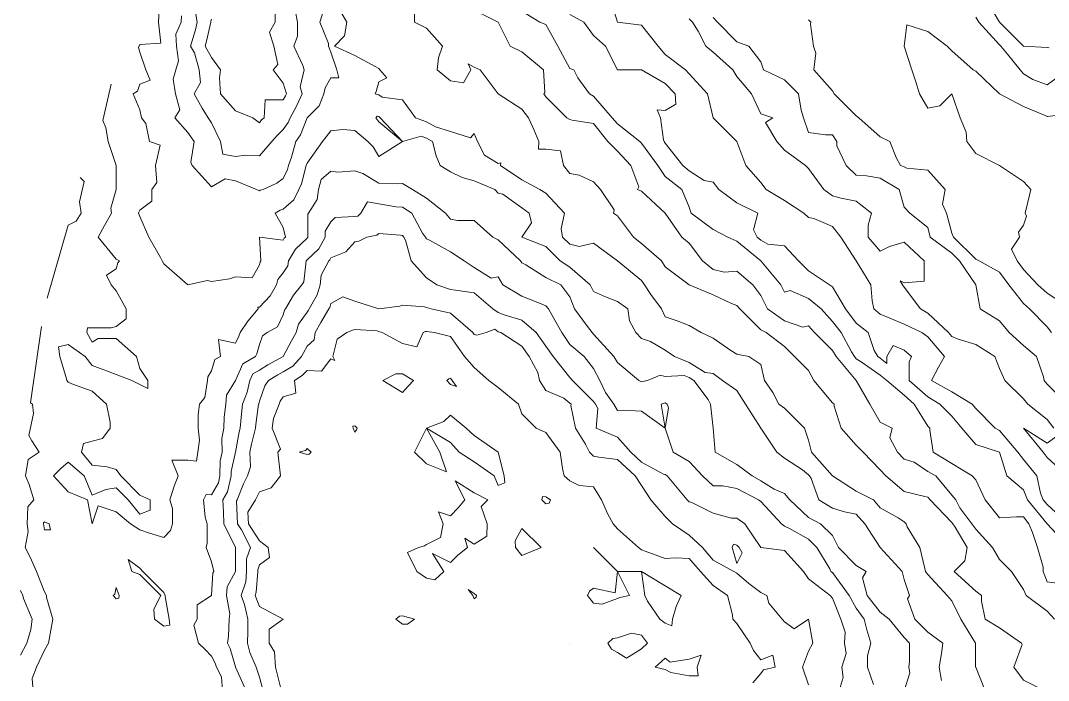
# Model space of a CAD drawing. Extents: x 532589 to 538856, y 6045658 to 6049082.
# Drawn here: x 535175 to 536032, y 6047359 to 6047909 of the extents above; entities that cross this region are included whole.
import ezdxf

# ---------------------------------------------------------------- set-up
doc = ezdxf.new("R2010")
doc.units = 0
doc.header["$LTSCALE"] = 5
doc.layers.add('C-TOPO-MAJR', color=7, linetype='Continuous', lineweight=15, true_color=0xd3aa5f)
doc.layers.add('C-TOPO-MINR', color=7, linetype='Continuous', lineweight=13, true_color=0xe9d5af)

msp = doc.modelspace()

# ---------------------------------------------------------------- linework, layer by layer
at = {"layer": 'C-TOPO-MAJR', "color": 9, "true_color": 0xbfbfbf, "flags": 128}
for points, elevation in [([(535291.148, 6047923.655), (535290.242, 6047907.262), (535292.173, 6047889.845), (535274.755, 6047888.682), (535273.648, 6047886.247), (535274.755, 6047882.377), (535279.735, 6047867.446), (535283.295, 6047858.906), (535274.755, 6047855.501), (535272.658, 6047849.635), (535269.062, 6047847.537), (535274.755, 6047834.265), (535276.179, 6047827.629), (535279.732, 6047822.652), (535282.719, 6047807.721), (535291.675, 6047804.732), (535287.77, 6047787.812), (535288.856, 6047773.712), (535284.709, 6047767.904), (535284.709, 6047757.95), (535274.755, 6047750.486), (535273.806, 6047748.945), (535273.648, 6047747.996), (535274.755, 6047745.149), (535282.222, 6047728.087), (535291.817, 6047711.026), (535293.335, 6047708.179), (535294.664, 6047705.689), (535314.572, 6047688.271), (535330.964, 6047691.787), (535334.48, 6047691.117), (535349.411, 6047693.248), (535354.389, 6047694.907), (535368.442, 6047694.125), (535374.297, 6047704.858), (535375.035, 6047707.441), (535375.625, 6047708.179), (535374.297, 6047728.087), (535394.205, 6047725.597), (535395.132, 6047727.161), (535396.103, 6047728.087), (535394.205, 6047736.051), (535387.565, 6047747.996), (535391.715, 6047750.486), (535394.205, 6047751.316), (535402.989, 6047759.12), (535407.189, 6047767.904), (535409.429, 6047772.589), (535413.376, 6047787.812), (535414.114, 6047789.804), (535426.914, 6047807.721), (535430.041, 6047811.701), (535434.022, 6047816.769), (535443.976, 6047817.675), (535453.93, 6047816.909), (535464.79, 6047807.721), (535469.314, 6047803.197), (535473.838, 6047795.284), (535493.747, 6047807.721), (535473.838, 6047824.308), (535471.348, 6047827.629), (535472.51, 6047828.957), (535473.838, 6047828.535), (535475.167, 6047827.629), (535493.747, 6047807.721), (535509.233, 6047812.143), (535513.655, 6047810.465), (535518.63, 6047807.721), (535521.62, 6047795.777), (535525.033, 6047787.812), (535533.563, 6047782.382), (535543.518, 6047777.858), (535553.472, 6047774.931), (535570.534, 6047767.904), (535573.38, 6047764.583), (535577.367, 6047763.918), (535593.288, 6047752.418), (535599.41, 6047747.996), (535601.249, 6047740.035), (535593.288, 6047728.087), (535613.197, 6047720.126), (535625.143, 6047708.179), (535633.105, 6047702.985), (535650.024, 6047688.271), (535653.013, 6047682.838), (535662.968, 6047678.317), (535672.922, 6047674.339), (535681.461, 6047668.363), (535682.876, 6047658.408), (535688.232, 6047648.454), (535692.83, 6047643.475), (535700.301, 6047640.983), (535712.738, 6047633.784), (535720.393, 6047628.546), (535732.647, 6047623.568), (535745.922, 6047615.27), (535752.555, 6047614.324), (535760.516, 6047608.638), (535772.463, 6047600.107), (535779.703, 6047588.729), (535792.372, 6047568.821), (535805.639, 6047548.913), (535812.28, 6047543.933), (535827.211, 6047533.981), (535832.188, 6047530.053), (535833.137, 6047529.004), (535834.402, 6047526.791), (535840.719, 6047509.096), (535852.097, 6047502.171), (535862.051, 6047499.142), (535872.005, 6047497.152), (535879.245, 6047489.188), (535891.913, 6047469.279), (535910.398, 6047449.371), (535911.822, 6047442.735), (535916.249, 6047429.463), (535914.668, 6047426.616), (535920.87, 6047409.554), (535931.73, 6047398.694), (535944.172, 6047389.646), (535943.107, 6047381.115), (535941.098, 6047369.738), (535943.107, 6047358.36)], 4270), ([(535633.105, 6047913.597), (535644.72, 6047907.262), (535653.013, 6047896.201), (535662.968, 6047887.354), (535672.922, 6047867.446), (535692.83, 6047867.446), (535712.738, 6047856.246), (535720.938, 6047847.537), (535721.447, 6047838.828), (535712.738, 6047833.605), (535706.098, 6047834.27), (535708.753, 6047827.629), (535711.206, 6047809.254), (535711.742, 6047807.721), (535712.738, 6047806.392), (535727.409, 6047787.812), (535732.647, 6047783.288), (535745.084, 6047775.375), (535752.555, 6047773.88), (535757.535, 6047767.904), (535772.463, 6047756.705), (535789.881, 6047747.996), (535786.396, 6047734.064), (535789.383, 6047728.087), (535792.372, 6047725.489), (535798.348, 6047722.111), (535812.28, 6047720.851), (535823.895, 6047708.179), (535832.188, 6047699.886), (535849.606, 6047688.271), (535852.097, 6047686.61), (535863.044, 6047668.363), (535872.005, 6047656.416), (535881.959, 6047648.454), (535886.932, 6047633.527), (535889.921, 6047628.546), (535891.913, 6047627.123), (535897.606, 6047622.853), (535897.606, 6047628.546), (535902.773, 6047637.594), (535911.822, 6047633.784), (535918.042, 6047628.546), (535916.149, 6047624.219), (535916.149, 6047608.638), (535931.73, 6047594.856), (535941.684, 6047588.729), (535951.638, 6047578.775), (535960.022, 6047568.821), (535971.547, 6047555.133), (535991.455, 6047548.913), (535997.431, 6047529.004), (536011.363, 6047517.389), (536014.681, 6047509.096), (536031.272, 6047489.188), (536049.368, 6047469.279)], 4275), ([(536048.191, 6047830.618), (536031.272, 6047828.736), (536029.46, 6047829.441), (536011.363, 6047837.062), (535991.455, 6047847.537), (535971.547, 6047866.339), (535969.333, 6047867.446), (535951.638, 6047883.37), (535947.654, 6047887.354), (535931.73, 6047899.607), (535914.035, 6047905.049), (535911.822, 6047887.354), (535918.458, 6047867.446), (535921.776, 6047857.492), (535924.703, 6047847.537), (535931.73, 6047835.59), (535941.684, 6047837.583), (535951.638, 6047847.537), (535958.665, 6047827.629), (535963.586, 6047815.682), (535964.31, 6047807.721), (535971.547, 6047797.767), (535991.455, 6047787.812), (536011.363, 6047774.537), (536017.485, 6047767.904), (536016.338, 6047762.929), (536012.896, 6047747.996), (536013.854, 6047745.505), (536011.363, 6047738.042), (536007.377, 6047732.074), (536008.042, 6047728.087), (536001.409, 6047718.133), (536006.126, 6047708.179), (536011.363, 6047701.072), (536023.31, 6047688.271), (536031.272, 6047681.244), (536051.18, 6047668.363)], 4280), ([(535785.734, 6047356.467), (535792.372, 6047364.305), (535794.671, 6047367.438), (535804.317, 6047369.738), (535802.326, 6047379.692), (535792.372, 6047375.714), (535786.311, 6047383.586), (535783.663, 6047389.646), (535772.463, 6047405.933), (535769.142, 6047409.554), (535768.842, 6047413.176), (535764.502, 6047429.463), (535752.555, 6047437.608), (535742.202, 6047449.371), (535732.647, 6047460.231), (535721.272, 6047460.745), (535712.738, 6047460.318), (535695.896, 6047466.214), (535692.83, 6047467.468), (535690.486, 6047469.279), (535672.922, 6047484.999), (535669.304, 6047489.188), (535664.961, 6047497.149), (535659.65, 6047509.096), (535653.013, 6047519.956), (535641.066, 6047521.043), (535633.105, 6047525.024), (535628.423, 6047529.004), (535626.983, 6047535.126), (535625.143, 6047548.913), (535613.197, 6047565.199), (535605.233, 6047568.821), (535593.288, 6047580.766), (535590.442, 6047588.729), (535573.38, 6047602.783), (535565.725, 6047608.638), (535553.472, 6047619.256), (535545.273, 6047628.546), (535533.563, 6047645.133), (535520.291, 6047648.454), (535513.655, 6047649.451), (535512.606, 6047649.503), (535510.809, 6047648.454), (535505.694, 6047636.507), (535493.747, 6047639.266), (535476.685, 6047648.454), (535473.838, 6047649.403), (535472.415, 6047649.877), (535453.93, 6047651.111), (535451.938, 6047650.447), (535447.287, 6047648.454), (535439.329, 6047643.147), (535435.683, 6047628.546), (535437.343, 6047625.224), (535434.022, 6047626.554), (535426.231, 6047616.429), (535414.114, 6047616.931), (535410.133, 6047612.618), (535403.638, 6047608.638), (535404.745, 6047598.097), (535394.205, 6047594.851), (535391.638, 6047591.297), (535390.744, 6047588.729), (535386.117, 6047576.909), (535384.963, 6047568.821), (535391.861, 6047551.256), (535389.778, 6047548.913), (535391.715, 6047531.495), (535391.992, 6047529.004), (535384.251, 6047519.05), (535374.297, 6047515.729), (535372.086, 6047511.307), (535371.235, 6047509.096), (535364.816, 6047498.669), (535365.247, 6047489.188), (535374.297, 6047474.968), (535381.537, 6047469.279), (535382.681, 6047460.895), (535374.297, 6047454.804), (535372.907, 6047450.761), (535372.907, 6047449.371), (535371.7, 6047432.059), (535370.784, 6047429.463), (535374.297, 6047420.275), (535394.205, 6047409.554), (535382.496, 6047401.355), (535382.496, 6047389.646), (535386.832, 6047382.273), (535387.833, 6047369.738), (535392.108, 6047351.927)], 4265), ([(535415.774, 6047547.252), (535417.435, 6047548.913), (535414.114, 6047551.759), (535412.69, 6047550.336), (535407.477, 6047548.913), (535414.114, 6047546.921), (535415.774, 6047547.252)], 4265), ([(535497.731, 6047405.57), (535503.701, 6047409.554), (535493.747, 6047412.401), (535491.256, 6047412.045), (535488.054, 6047409.554), (535493.747, 6047405.57), (535497.731, 6047405.57)], 4265), ([(535739.283, 6047369.738), (535742.601, 6047379.692), (535732.647, 6047376.374), (535716.723, 6047373.723), (535712.738, 6047377.209), (535704.199, 6047369.738), (535712.738, 6047367.603), (535717.337, 6047365.139), (535732.647, 6047362.271), (535740.113, 6047362.271), (535739.283, 6047369.738)], 4265)]:
    msp.add_lwpolyline(points, dxfattribs=dict(at, elevation=elevation))
at = {"layer": 'C-TOPO-MINR', "color": 254, "true_color": 0xd9d9d9, "flags": 128}
for points, elevation in [([(535666.699, 6047927.171), (535672.92, 6047907.265), (535672.92, 6047907.262), (535672.922, 6047907.261), (535672.923, 6047907.261), (535692.83, 6047904.777), (535706.765, 6047887.354), (535712.738, 6047880.326), (535729.587, 6047867.446), (535732.647, 6047864.132), (535747.964, 6047847.537), (535752.553, 6047827.632), (535752.553, 6047827.629), (535752.555, 6047827.627), (535772.461, 6047807.721), (535772.463, 6047807.713), (535779.932, 6047787.812), (535792.372, 6047773.594), (535796.796, 6047767.904), (535812.28, 6047758.612), (535828.211, 6047747.996), (535832.188, 6047744.381), (535836.608, 6047743.577), (535852.097, 6047736.798), (535859.064, 6047728.087), (535872.001, 6047708.183), (535871.999, 6047708.179), (535872.005, 6047708.176), (535884.257, 6047688.271), (535885.279, 6047674.997), (535886.604, 6047668.363), (535891.913, 6047663.939), (535899.877, 6047660.399), (535911.822, 6047655.48), (535926.757, 6047648.454), (535931.73, 6047644.839), (535945.514, 6047628.546), (535940.69, 6047619.586), (535934.794, 6047608.638), (535951.638, 6047599.116), (535968.706, 6047588.729), (535971.547, 6047585.114), (535987.84, 6047568.821), (535991.455, 6047567.013), (536006.768, 6047548.913), (536011.363, 6047542.625), (536022.616, 6047529.004), (536025.741, 6047514.626), (536027.953, 6047509.096), (536031.272, 6047505.114), (536048.585, 6047489.188)], 4276), ([(536032.799, 6047885.826), (536031.272, 6047886.113), (536011.366, 6047887.351), (536011.363, 6047887.351), (536011.361, 6047887.354), (535991.455, 6047907.26), (535991.453, 6047907.262), (535991.449, 6047907.268), (535979.69, 6047927.171)], 4278), ([(535320.064, 6047921.679), (535322.535, 6047907.262), (535321.053, 6047900.781), (535316.986, 6047887.354), (535320.261, 6047881.664), (535324.002, 6047867.446), (535325.113, 6047856.905), (535320.003, 6047847.537), (535326.522, 6047835.588), (535331.638, 6047827.629), (535334.48, 6047823.207), (535341.813, 6047807.721), (535344.002, 6047797.334), (535354.389, 6047795.145), (535363.098, 6047796.522), (535374.297, 6047795.774), (535384.836, 6047807.721), (535389.068, 6047812.858), (535394.205, 6047817.676), (535398.288, 6047823.546), (535399.893, 6047827.629), (535405.065, 6047836.678), (535410.133, 6047847.537), (535408.427, 6047853.224), (535411.772, 6047867.446), (535410.494, 6047871.065), (535403.162, 6047887.354), (535406.002, 6047895.466), (535406.002, 6047907.262), (535404.159, 6047917.217)], 4272), ([(535438.004, 6047923.189), (535447.295, 6047907.262), (535445.398, 6047895.887), (535436.865, 6047887.354), (535453.93, 6047879.391), (535470.995, 6047870.289), (535473.838, 6047868.617), (535474.834, 6047867.446), (535480.48, 6047860.804), (535473.838, 6047857.504), (535471.844, 6047849.532), (535470.988, 6047847.537), (535473.838, 6047846.631), (535476.688, 6047844.687), (535493.747, 6047842.565), (535504.605, 6047827.629), (535513.655, 6047824.196), (535521.312, 6047819.972), (535533.563, 6047816.104), (535550.408, 6047810.785), (535553.472, 6047814.36), (535556.317, 6047807.721), (535562.004, 6047796.345), (535573.38, 6047789.343), (535575.591, 6047790.023), (535575.371, 6047787.812), (535593.288, 6047775.867), (535608.224, 6047767.904), (535613.197, 6047764.844), (535628.84, 6047747.996), (535626.077, 6047735.116), (535627.132, 6047728.087), (535633.105, 6047722.114), (535641.068, 6047720.124), (535653.013, 6047723.113), (535672.919, 6047708.179), (535672.922, 6047708.177), (535672.934, 6047708.167), (535692.83, 6047691.892), (535695.319, 6047688.271), (535700.798, 6047680.303), (535709.597, 6047668.363), (535712.738, 6047661.728), (535722.686, 6047658.414), (535732.647, 6047654.428), (535742.607, 6047648.454), (535752.555, 6047643.863), (535767.485, 6047633.524), (535772.463, 6047630.537), (535782.405, 6047628.546), (535792.372, 6047621.902), (535795.435, 6047608.638), (535802.335, 6047598.674), (535807.307, 6047588.729), (535812.28, 6047585.416), (535828.875, 6047568.821), (535832.188, 6047558.876), (535834.677, 6047548.913), (535852.084, 6047529.016), (535852.095, 6047529.004), (535852.097, 6047529.002), (535852.1, 6047529.001), (535872.005, 6047516.335), (535886.487, 6047509.096), (535891.913, 6047502.462), (535906.843, 6047494.166), (535911.822, 6047490.609), (535913.631, 6047489.188), (535914.309, 6047486.7), (535925.093, 6047469.279), (535929.245, 6047451.856), (535929.836, 6047449.371), (535931.73, 6047446.72), (535947.907, 6047429.463), (535951.638, 6047424.872), (535959.297, 6047409.554), (535971.544, 6047389.648), (535971.545, 6047389.646), (535971.544, 6047389.644), (535971.544, 6047369.738), (535971.547, 6047369.726), (535979.515, 6047349.829)], 4271), ([(535503.704, 6047917.214), (535503.704, 6047907.262), (535513.655, 6047902.287), (535526.926, 6047887.354), (535523.605, 6047877.404), (535522.705, 6047867.446), (535533.563, 6047858.254), (535544.422, 6047856.587), (535550.632, 6047867.446), (535548.499, 6047872.418), (535553.472, 6047869.655), (535558.444, 6047867.446), (535573.332, 6047847.586), (535573.37, 6047847.537), (535573.38, 6047847.533), (535573.39, 6047847.528), (535593.288, 6047834.742), (535598.82, 6047827.629), (535603.244, 6047817.674), (535607.339, 6047807.721), (535606.975, 6047801.499), (535613.197, 6047801.499), (535625.366, 6047799.982), (535627.797, 6047787.812), (535633.105, 6047781.176), (535641.071, 6047779.847), (535653.013, 6047774.188), (535658.7, 6047767.904), (535670.083, 6047750.834), (535669.612, 6047747.996), (535672.922, 6047745.789), (535686.193, 6047728.087), (535692.83, 6047722.779), (535709.678, 6047708.179), (535712.738, 6047703.204), (535732.639, 6047688.271), (535732.647, 6047688.267), (535732.652, 6047688.266), (535752.555, 6047680.076), (535768.039, 6047672.787), (535772.463, 6047671.206), (535774.805, 6047668.363), (535792.372, 6047650.796), (535796.796, 6047648.454), (535812.28, 6047636.845), (535820.58, 6047628.546), (535832.188, 6047616.937), (535836.714, 6047608.638), (535852.097, 6047589.834), (535853.626, 6047588.729), (535853.626, 6047587.2), (535859.429, 6047568.821), (535872.005, 6047554.769), (535877.862, 6047548.913), (535891.913, 6047533.982), (535896.598, 6047529.004), (535911.822, 6047516.062), (535929.077, 6047511.749), (535931.73, 6047511.308), (535933.72, 6047509.096), (535951.638, 6047490.234), (535952.433, 6047489.188), (535954.478, 6047486.348), (535964.519, 6047469.279), (535962.589, 6047458.328), (535953.627, 6047449.371), (535971.547, 6047433.082), (535976.521, 6047429.463), (535976.521, 6047424.488), (535979.51, 6047409.554), (535991.455, 6047402.527), (536009.709, 6047389.646), (536010.195, 6047388.478), (536003.252, 6047369.738), (536011.363, 6047358.788), (536029.286, 6047349.829)], 4272), ([(535553.472, 6047917.214), (535573.356, 6047907.287), (535573.38, 6047907.264), (535573.384, 6047907.262), (535573.388, 6047907.254), (535583.338, 6047887.354), (535593.288, 6047882.578), (535611.301, 6047867.446), (535612.203, 6047848.531), (535611.54, 6047847.537), (535613.197, 6047845.051), (535630.619, 6047827.629), (535633.105, 6047826.209), (535635.093, 6047825.641), (535653.013, 6047822.651), (535664.96, 6047807.721), (535672.922, 6047799.759), (535684.121, 6047787.812), (535690.842, 6047769.893), (535689.517, 6047767.904), (535692.83, 6047766.484), (535712.69, 6047748.044), (535712.738, 6047748), (535712.741, 6047747.996), (535712.755, 6047747.98), (535726.672, 6047728.087), (535732.647, 6047723.109), (535743.846, 6047708.179), (535752.555, 6047701.213), (535761.846, 6047698.889), (535772.463, 6047699.648), (535785.733, 6047688.271), (535792.372, 6047679.422), (535797.903, 6047668.363), (535812.28, 6047658.41), (535827.503, 6047653.139), (535832.188, 6047654.142), (535837.167, 6047648.454), (535852.097, 6047633.524), (535855.16, 6047628.546), (535872.005, 6047608.64), (535872.008, 6047608.638), (535872.013, 6047608.629), (535883.382, 6047588.729), (535891.913, 6047573.796), (535901.864, 6047568.821), (535899.872, 6047560.862), (535906.39, 6047548.913), (535911.822, 6047542.938), (535920.354, 6047540.38), (535931.73, 6047532.796), (535938.367, 6047529.004), (535951.638, 6047513.075), (535954.954, 6047509.096), (535958.269, 6047502.465), (535968.36, 6047489.188), (535971.547, 6047484.762), (535985.484, 6047469.279), (535991.455, 6047459.329), (536001.413, 6047449.371), (536011.363, 6047434.438), (536013.573, 6047429.463), (536031.272, 6047416.189), (536037.395, 6047409.554)], 4273), ([(535309.377, 6047912.457), (535309.142, 6047907.262), (535304.619, 6047897.307), (535305.203, 6047887.354), (535307.02, 6047874.998), (535304.617, 6047867.446), (535302.484, 6047859.626), (535304.317, 6047847.537), (535307.935, 6047834.266), (535303.952, 6047827.629), (535314.572, 6047815.374), (535320.1, 6047807.721), (535317.227, 6047790.467), (535318.193, 6047787.812), (535334.48, 6047769.895), (535345.678, 6047776.615), (535354.389, 6047774.871), (535371.803, 6047767.904), (535374.297, 6047766.574), (535375.128, 6047767.073), (535377.622, 6047767.904), (535388.969, 6047773.141), (535394.205, 6047776.95), (535397.719, 6047784.299), (535398.63, 6047787.812), (535401.234, 6047794.841), (535404.594, 6047807.721), (535408.499, 6047813.335), (535414.114, 6047827.627), (535414.114, 6047827.628), (535414.115, 6047827.629), (535424.069, 6047837.582), (535428.051, 6047847.537), (535429.046, 6047852.513), (535434.022, 6047860.811), (535440.656, 6047860.811), (535438.996, 6047867.446), (535434.022, 6047882.375), (535432.031, 6047887.354), (535432.031, 6047889.345), (535424.652, 6047907.262), (535427.096, 6047914.188)], 4271), ([(535334.48, 6047909.749), (535333.795, 6047907.948), (535333.912, 6047907.262), (535330.313, 6047891.521), (535329.051, 6047887.354), (535334.48, 6047877.924), (535341.853, 6047867.446), (535341.117, 6047860.809), (535341.947, 6047847.537), (535354.389, 6047833.316), (535368.866, 6047827.629), (535374.297, 6047823.363), (535376.224, 6047825.702), (535378.279, 6047827.629), (535379.275, 6047842.56), (535394.205, 6047842.56), (535396.016, 6047845.727), (535396.861, 6047847.537), (535394.205, 6047856.386), (535385.908, 6047867.446), (535389.68, 6047871.971), (535386.384, 6047887.354), (535382.678, 6047898.881), (535387.568, 6047907.262), (535387.568, 6047913.899)], 4273), ([(535593.288, 6047916.452), (535608.219, 6047907.262), (535613.197, 6047905.166), (535623.152, 6047887.354), (535633.105, 6047868.554), (535636.431, 6047867.446), (535639.749, 6047860.802), (535649.694, 6047847.537), (535653.013, 6047845.441), (535668.399, 6047827.629), (535672.922, 6047822.393), (535691.503, 6047807.721), (535692.83, 6047806.299), (535706.453, 6047787.812), (535712.738, 6047778.627), (535726.673, 6047767.904), (535732.647, 6047752.979), (535734.309, 6047747.996), (535752.555, 6047734.31), (535764.995, 6047728.087), (535772.463, 6047724.573), (535792.364, 6047708.187), (535792.372, 6047708.18), (535792.374, 6047708.179), (535792.38, 6047708.171), (535809.135, 6047688.271), (535812.28, 6047682.297), (535816.877, 6047683.674), (535832.188, 6047677.018), (535842.665, 6047668.363), (535852.097, 6047657.824), (535859.338, 6047648.454), (535868.023, 6047632.528), (535870.473, 6047628.546), (535872.005, 6047626.736), (535876.983, 6047623.568), (535891.913, 6047612.904), (535897.602, 6047608.638), (535911.822, 6047596.193), (535920.353, 6047588.729), (535931.73, 6047570.356), (535933.265, 6047568.821), (535933.393, 6047567.158), (535935.995, 6047548.913), (535951.638, 6047539.393), (535968.702, 6047529.004), (535971.547, 6047525.685), (535979.509, 6047509.096), (535991.455, 6047494.164), (536005.675, 6047494.876), (536011.363, 6047494.876), (536015.958, 6047489.188), (536018.828, 6047481.722), (536022.976, 6047469.279), (536027.757, 6047452.885), (536027.757, 6047449.371), (536031.272, 6047440.835), (536041.232, 6047439.411)], 4274), ([(535732.647, 6047910.107), (535735.491, 6047907.262), (535740.112, 6047899.797), (535746.698, 6047887.354), (535752.555, 6047882.376), (535769.146, 6047867.446), (535772.463, 6047862.017), (535784.713, 6047847.537), (535792.372, 6047830.942), (535802.332, 6047827.629), (535796.348, 6047823.652), (535805.643, 6047807.721), (535812.28, 6047800.48), (535829.705, 6047787.812), (535832.188, 6047785.329), (535844.856, 6047767.904), (535852.097, 6047762.596), (535859.337, 6047760.663), (535872.005, 6047757.951), (535884.672, 6047747.996), (535881.96, 6047738.041), (535881.96, 6047728.087), (535891.913, 6047716.479), (535899.652, 6047720.348), (535911.822, 6047723.823), (535928.67, 6047708.179), (535928.67, 6047691.331), (535911.822, 6047689.925), (535908.512, 6047691.58), (535910.58, 6047688.271), (535911.822, 6047686.285), (535925.604, 6047668.363), (535931.73, 6047664.743), (535948.795, 6047648.454), (535951.638, 6047645.312), (535957.067, 6047643.025), (535971.547, 6047638.501), (535987.476, 6047628.546), (535991.455, 6047618.595), (535995.88, 6047608.638), (536011.363, 6047593.154), (536014.982, 6047588.729), (536031.272, 6047575.934), (536036.803, 6047568.821)], 4277), ([(535752.555, 6047911.242), (535756.172, 6047907.262), (535772.463, 6047890.971), (535782.414, 6047887.354), (535792.372, 6047874.071), (535794.579, 6047867.446), (535812.28, 6047859.064), (535823.807, 6047847.537), (535825.965, 6047833.852), (535828.04, 6047827.629), (535832.188, 6047815.183), (535846.414, 6047813.403), (535852.097, 6047813.403), (535855.714, 6047807.721), (535855.714, 6047804.104), (535863.473, 6047787.812), (535872.005, 6047779.669), (535880.536, 6047779.281), (535891.913, 6047777.094), (535907.84, 6047767.904), (535911.822, 6047752.962), (535916.788, 6047747.996), (535931.73, 6047736.046), (535933.625, 6047728.087), (535951.638, 6047714.578), (535958.037, 6047708.179), (535971.547, 6047688.273), (535971.55, 6047688.271), (535971.552, 6047688.265), (535975.164, 6047668.363), (535991.455, 6047658.408), (535999.599, 6047648.454), (536011.363, 6047637.672), (536022.313, 6047628.546), (536028.21, 6047611.7), (536028.618, 6047608.638), (536031.272, 6047605.576), (536048.118, 6047588.729)], 4278), ([(535832.188, 6047909.075), (535834.001, 6047907.262), (535833.851, 6047905.6), (535836.453, 6047887.354), (535838.158, 6047881.384), (535836.608, 6047867.446), (535852.097, 6047850.031), (535853.631, 6047847.537), (535872.005, 6047829.164), (535874.221, 6047827.629), (535891.913, 6047811.698), (535899.867, 6047807.721), (535905.18, 6047794.454), (535908.979, 6047787.812), (535911.822, 6047786.707), (535914.032, 6047785.602), (535931.73, 6047783.831), (535946.208, 6047767.904), (535943.985, 6047755.649), (535947.115, 6047747.996), (535951.638, 6047731.413), (535953.063, 6047728.087), (535971.547, 6047709.604), (535974.397, 6047708.179), (535991.455, 6047698.993), (535999.199, 6047688.271), (536011.363, 6047672.627), (536016.337, 6047668.363), (536031.272, 6047653.428), (536034.783, 6047648.454)], 4279), ([(536038.381, 6047860.336), (536031.272, 6047855.006), (536019.317, 6047859.492), (536011.363, 6047864.132), (536008.712, 6047867.446), (535998.096, 6047880.713), (535992.403, 6047887.354), (535991.455, 6047888.302), (535974.144, 6047907.262), (535971.547, 6047911.53)], 4279), ([(535250.864, 6047855.496), (535243.787, 6047825.417), (535246.314, 6047819.096), (535248.212, 6047807.721), (535254.847, 6047787.816), (535254.848, 6047787.814), (535254.855, 6047787.812), (535254.849, 6047787.811), (535254.849, 6047767.904), (535254.848, 6047767.903), (535254.847, 6047767.896), (535250.579, 6047752.264), (535251.113, 6047747.996), (535245.292, 6047737.642), (535239.915, 6047728.087), (535254.847, 6047709.714), (535257.697, 6047708.179), (535256.272, 6047706.754), (535254.847, 6047701.535), (535246.879, 6047696.239), (535250.865, 6047688.271), (535254.847, 6047683.293), (535263.38, 6047668.363), (535263.38, 6047659.83), (535254.847, 6047653.432), (535250.865, 6047652.436), (535234.939, 6047652.436), (535230.957, 6047652.436), (535230.514, 6047648.454), (535234.939, 6047640.486), (535239.916, 6047643.476), (535254.847, 6047643.476), (535271.912, 6047628.546), (535274.755, 6047618.604), (535281.399, 6047608.638), (535281.399, 6047601.993), (535274.755, 6047605.312), (535268.111, 6047608.638), (535254.847, 6047613.615), (535246.879, 6047616.606), (535234.939, 6047621.081), (535228.969, 6047628.546), (535215.03, 6047638.498), (535206.833, 6047636.744), (535208.063, 6047628.546), (535213.609, 6047610.059), (535213.704, 6047608.638), (535215.03, 6047607.216), (535217.873, 6047605.794), (535234.939, 6047599.592), (535246.881, 6047588.729), (535249.869, 6047573.799), (535249.869, 6047568.821), (535243.471, 6047560.288), (535234.939, 6047557.959), (535227.83, 6047556.022), (535225.893, 6047548.913), (535234.939, 6047537.854), (535247.382, 6047536.469), (535254.847, 6047534.431), (535258.827, 6047529.004), (535274.755, 6047513.076), (535283.281, 6047509.096), (535283.281, 6047500.57), (535274.755, 6047497.156), (535264.807, 6047509.096), (535254.847, 6047519.056), (535246.311, 6047517.632), (535234.939, 6047513.078), (535228.304, 6047529.004), (535215.03, 6047540.38), (535208.905, 6047535.13), (535202.779, 6047529.004), (535215.03, 6047515.731), (535230.957, 6047509.096), (535234.939, 6047489.212), (535239.917, 6047504.117), (535254.847, 6047499.136), (535266.787, 6047489.188), (535274.755, 6047484.21), (535282.723, 6047481.219), (535294.664, 6047477.805), (535300.355, 6047483.496), (535301.905, 6047489.188), (535301.905, 6047501.855), (535299.643, 6047509.096), (535303.196, 6047520.472), (535306.609, 6047529.004), (535301.301, 6047542.275), (535314.572, 6047542.275), (535322.04, 6047541.444), (535323.108, 6047548.913), (535324.531, 6047558.862), (535323.423, 6047568.821), (535323.423, 6047579.878), (535324.531, 6047588.729), (535328.794, 6047594.415), (535331.167, 6047608.638), (535331.421, 6047611.697), (535334.48, 6047616.591), (535337.078, 6047625.948), (535341.949, 6047628.546), (535340.17, 6047642.765), (535354.389, 6047639.603), (535357.34, 6047645.503), (535358.183, 6047648.454), (535364.627, 6047658.124), (535373.247, 6047668.363), (535372.967, 6047669.692), (535374.297, 6047669.609), (535383.346, 6047679.221), (535388.517, 6047688.271), (535389.781, 6047692.695), (535394.205, 6047698.227), (535398.186, 6047704.198), (535398.629, 6047708.179), (535404.392, 6047717.901), (535414.114, 6047727.183), (535414.576, 6047727.625), (535414.824, 6047728.087), (535414.824, 6047747.285), (535415.284, 6047747.996), (535422.645, 6047759.372), (535423.668, 6047767.904), (535425.933, 6047775.993), (535434.022, 6047783.126), (535439.713, 6047782.121), (535453.93, 6047783.216), (535460.568, 6047781.175), (535473.838, 6047773.099), (535489.222, 6047772.429), (535493.747, 6047772.644), (535502.042, 6047767.904), (535513.655, 6047760.57), (535529.58, 6047747.996), (535533.563, 6047743.016), (535539.537, 6047742.022), (535553.472, 6047742.022), (535568.956, 6047728.087), (535573.38, 6047725.875), (535592.118, 6047708.179), (535593.288, 6047706.648), (535596.606, 6047704.862), (535613.197, 6047694.493), (535625.637, 6047688.271), (535633.105, 6047678.311), (535637.085, 6047668.363), (535648.035, 6047653.433), (535651.687, 6047648.454), (535653.013, 6047647.283), (535669.777, 6047628.546), (535672.922, 6047623.566), (535690.839, 6047608.638), (535692.83, 6047607.393), (535693.735, 6047607.733), (535697.809, 6047608.638), (535708.474, 6047612.902), (535712.738, 6047611.954), (535728.457, 6047612.828), (535732.647, 6047611.125), (535736.627, 6047608.638), (535748.573, 6047592.711), (535750.564, 6047588.729), (535752.555, 6047568.845), (535752.557, 6047568.821), (535752.557, 6047568.818), (535754.368, 6047548.913), (535772.463, 6047538.432), (535785.263, 6047529.004), (535792.372, 6047524.859), (535803.431, 6047517.945), (535812.28, 6047514.405), (535816.703, 6047509.096), (535832.188, 6047494.427), (535842.145, 6047489.188), (535852.097, 6047479.236), (535857.073, 6047469.279), (535872.005, 6047454.348), (535880.3, 6047449.371), (535877.244, 6047444.132), (535881.194, 6047429.463), (535891.913, 6047415.527), (535899.379, 6047409.554), (535911.822, 6047394.237), (535916.413, 6047389.646), (535916.413, 6047374.329), (535915.802, 6047369.738), (535916.796, 6047364.764), (535911.824, 6047349.829)], 4269), ([(535197.332, 6047677.201), (535215.03, 6047738.042), (535221.665, 6047741.361), (535225.648, 6047747.996), (535224.398, 6047757.363), (535228.3, 6047774.535), (535224.984, 6047777.856)], 4268), ([(535343.669, 6047349.829), (535342.78, 6047361.438), (535338.464, 6047369.738), (535337.592, 6047372.85), (535334.48, 6047378.788), (535329.049, 6047384.215), (535323.622, 6047389.646), (535319.547, 6047404.58), (535322.535, 6047409.554), (535322.535, 6047421.499), (535334.456, 6047429.463), (535334.476, 6047429.467), (535334.48, 6047429.487), (535335.651, 6047448.2), (535336.29, 6047449.371), (535334.48, 6047457.334), (535329.887, 6047469.279), (535330.748, 6047473.012), (535330.748, 6047489.188), (535329.051, 6047494.617), (535327.843, 6047509.096), (535330.056, 6047513.52), (535334.48, 6047513.287), (535340.114, 6047523.37), (535341.425, 6047529.004), (535341.72, 6047541.673), (535343.329, 6047548.913), (535343.013, 6047560.288), (535344.778, 6047568.821), (535345.099, 6047578.11), (535346.278, 6047588.729), (535346.837, 6047596.28), (535354.386, 6047608.638), (535354.386, 6047608.64), (535354.389, 6047608.641), (535360.61, 6047622.324), (535370.98, 6047628.546), (535372.086, 6047630.757), (535374.297, 6047638.498), (535376.894, 6047645.857), (535380.932, 6047648.454), (535389.425, 6047653.234), (535394.205, 6047663.388), (535395.376, 6047667.192), (535396.195, 6047668.363), (535402.914, 6047679.562), (535409.689, 6047688.271), (535411.459, 6047690.926), (535413.378, 6047708.179), (535413.652, 6047708.641), (535414.114, 6047709.082), (535423.836, 6047718.365), (535429.046, 6047728.087), (535429.046, 6047733.063), (535434.022, 6047740.753), (535437.642, 6047744.375), (535453.93, 6047745.152), (535456.32, 6047745.606), (535458.908, 6047747.996), (535464.409, 6047757.425), (535473.838, 6047755.786), (535488.507, 6047753.236), (535493.747, 6047752.974), (535501.405, 6047747.996), (535510.342, 6047731.401), (535512.751, 6047728.087), (535513.655, 6047726.668), (535516.141, 6047725.601), (535533.563, 6047715.918), (535545.172, 6047708.179), (535553.472, 6047702.648), (535567.697, 6047693.953), (535573.38, 6047694.902), (535577.359, 6047688.271), (535593.288, 6047678.902), (535609.218, 6047672.342), (535613.197, 6047670.703), (535615.291, 6047668.363), (535618.172, 6047663.387), (535626.472, 6047648.454), (535633.105, 6047638.504), (535645.05, 6047628.546), (535653.013, 6047618.59), (535658.322, 6047608.638), (535662.966, 6047598.685), (535669.858, 6047588.729), (535672.922, 6047583.419), (535677.9, 6047583.751), (535692.83, 6047582.872), (535712.729, 6047568.831), (535709.429, 6047588.729), (535711.836, 6047589.632), (535712.738, 6047589.832), (535714.393, 6047588.729), (535715.577, 6047585.891), (535712.746, 6047568.821), (535712.746, 6047568.813), (535719.375, 6047548.913), (535732.647, 6047540.951), (535743.846, 6047529.004), (535752.555, 6047520.808), (535760.751, 6047520.808), (535772.463, 6047518.575), (535790.564, 6047509.096), (535792.372, 6047507.77), (535809.792, 6047489.188), (535812.28, 6047487.197), (535816.262, 6047485.206), (535832.188, 6047476.203), (535839.112, 6047469.279), (535849.887, 6047451.581), (535850.927, 6047449.371), (535852.097, 6047448.377), (535866.107, 6047429.463), (535872.005, 6047418.843), (535878.64, 6047409.554), (535880.713, 6047400.847), (535884.122, 6047389.646), (535881.372, 6047379.105), (535881.372, 6047369.738), (535886.482, 6047355.261)], 4268), ([(535857.786, 6047349.829), (535860.944, 6047360.89), (535860.059, 6047369.738), (535863.471, 6047381.112), (535862.047, 6047389.646), (535862.813, 6047398.837), (535859.062, 6047409.554), (535852.097, 6047426.979), (535850.111, 6047429.463), (535832.188, 6047443.245), (535827.997, 6047449.371), (535812.28, 6047466.939), (535792.375, 6047469.276), (535792.372, 6047469.276), (535792.369, 6047469.279), (535792.355, 6047469.295), (535779.099, 6047489.188), (535772.463, 6047493.782), (535767.869, 6047493.782), (535752.555, 6047498.035), (535734.854, 6047506.889), (535732.647, 6047507.441), (535730.992, 6047509.096), (535722.699, 6047519.044), (535714.395, 6047529.004), (535712.738, 6047530.109), (535711.209, 6047530.533), (535692.83, 6047540.38), (535683.981, 6047548.913), (535672.922, 6047561.356), (535655.002, 6047568.821), (535656.633, 6047585.11), (535654.544, 6047588.729), (535653.013, 6047590.941), (535635.317, 6047608.638), (535633.105, 6047611.126), (535619.168, 6047628.546), (535613.197, 6047637.077), (535605.233, 6047648.454), (535593.288, 6047658.839), (535578.358, 6047663.384), (535573.38, 6047665.177), (535568.956, 6047668.363), (535553.472, 6047681.636), (535537.988, 6047683.846), (535533.563, 6047684.289), (535522.188, 6047688.271), (535513.655, 6047694.246), (535500.99, 6047708.179), (535496.233, 6047725.601), (535494.651, 6047728.087), (535493.747, 6047729.33), (535492.09, 6047729.744), (535473.838, 6047731.149), (535472.246, 6047729.68), (535463.881, 6047728.087), (535457.246, 6047724.772), (535453.93, 6047724.108), (535446.348, 6047715.762), (535434.022, 6047710.833), (535433.096, 6047709.105), (535432.126, 6047708.179), (535425.935, 6047696.357), (535425.098, 6047688.271), (535422.496, 6047679.889), (535415.771, 6047668.363), (535415.16, 6047667.316), (535414.114, 6047665.52), (535407.088, 6047655.48), (535404.926, 6047648.454), (535401.173, 6047641.487), (535394.207, 6047628.546), (535394.206, 6047628.545), (535394.205, 6047628.544), (535381.348, 6047621.494), (535374.297, 6047617.264), (535368.906, 6047614.029), (535366.454, 6047608.638), (535364.099, 6047598.927), (535360.361, 6047588.729), (535359.658, 6047583.459), (535358.243, 6047568.821), (535357.452, 6047565.757), (535354.39, 6047548.913), (535354.39, 6047548.911), (535354.389, 6047548.907), (535350.769, 6047532.624), (535350.685, 6047529.004), (535347.627, 6047515.858), (535343.848, 6047509.096), (535344.434, 6047499.142), (535344.736, 6047489.188), (535354.389, 6047469.282), (535354.39, 6047469.279), (535354.39, 6047469.278), (535354.39, 6047449.371), (535354.39, 6047449.37), (535354.389, 6047449.367), (535347.363, 6047436.488), (535346.924, 6047429.463), (535349.795, 6047414.147), (535349.197, 6047409.554), (535348.583, 6047395.451), (535347.753, 6047389.646), (535350.035, 6047385.292), (535354.389, 6047369.745), (535354.39, 6047369.739), (535354.391, 6047369.738), (535354.392, 6047369.735), (535363.314, 6047349.829)], 4267), ([(535832.188, 6047354.807), (535827.21, 6047369.738), (535832.188, 6047383.008), (535835.703, 6047389.646), (535832.188, 6047409.546), (535820.234, 6047401.601), (535812.28, 6047407.461), (535810.187, 6047409.554), (535799.013, 6047422.821), (535797.35, 6047429.463), (535792.372, 6047431.95), (535782.43, 6047439.405), (535772.463, 6047448.041), (535769.97, 6047449.371), (535752.555, 6047458.659), (535743.706, 6047469.279), (535732.647, 6047479.76), (535718.868, 6047489.188), (535712.738, 6047495.317), (535700.793, 6047509.096), (535692.83, 6047521.041), (535687.521, 6047529.004), (535672.922, 6047542.69), (535657.278, 6047544.648), (535653.013, 6047545.597), (535649.502, 6047548.913), (535646.379, 6047555.547), (535637.882, 6047568.821), (535634.1, 6047587.734), (535634.153, 6047588.729), (535633.105, 6047589.777), (535628.126, 6047593.708), (535613.197, 6047600.112), (535607.77, 6047608.638), (535606.562, 6047615.272), (535599.259, 6047628.546), (535593.288, 6047637.075), (535575.591, 6047648.454), (535573.38, 6047649.25), (535570.537, 6047651.297), (535563.438, 6047648.454), (535555.688, 6047646.238), (535553.472, 6047647.029), (535552.422, 6047648.454), (535533.563, 6047664.743), (535517.637, 6047668.363), (535513.655, 6047669.468), (535511.996, 6047670.021), (535493.747, 6047671.426), (535491.534, 6047670.575), (535473.851, 6047668.363), (535473.84, 6047668.361), (535473.838, 6047668.361), (535473.835, 6047668.363), (535453.93, 6047674.697), (535443.978, 6047678.315), (535434.022, 6047672.787), (535432.974, 6047669.411), (535432.362, 6047668.363), (535425.638, 6047656.838), (535420.751, 6047648.454), (535420.014, 6047642.554), (535414.114, 6047637.075), (535411.128, 6047631.532), (535409.521, 6047628.546), (535402.17, 6047620.582), (535394.205, 6047615.7), (535389.644, 6047613.199), (535382.041, 6047608.638), (535378.794, 6047604.141), (535374.297, 6047591.217), (535373.811, 6047589.215), (535373.633, 6047588.729), (535371.37, 6047571.747), (535371.087, 6047568.821), (535367.661, 6047555.548), (535366.455, 6047548.913), (535366.832, 6047536.469), (535364.344, 6047529.004), (535361.025, 6047522.367), (535355.918, 6047509.096), (535355.335, 6047508.149), (535356.198, 6047489.188), (535359.365, 6047484.211), (535366.832, 6047469.279), (535363.648, 6047460.02), (535363.648, 6047449.371), (535363.045, 6047440.715), (535359.074, 6047429.463), (535361.975, 6047421.877), (535364.713, 6047409.554), (535364.713, 6047399.23), (535364.344, 6047389.646), (535366.455, 6047381.804), (535371.699, 6047369.738), (535374.297, 6047361.202), (535377.359, 6047349.829)], 4266), ([(535192.636, 6047653.445), (535183.409, 6047589.887), (535185.167, 6047588.726), (535185.934, 6047581.073), (535182.18, 6047562.846), (535184.503, 6047558.202), (535190.697, 6047548.913), (535181.546, 6047542.58), (535179.405, 6047529.004), (535182.454, 6047521.763), (535186.413, 6047509.096), (535181.186, 6047503.124), (535180.705, 6047489.188), (535181.583, 6047482.819), (535179.006, 6047469.279), (535183.179, 6047461.314), (535188.489, 6047449.371), (535195.122, 6047432.301), (535196.927, 6047429.463), (535196.777, 6047427.808), (535202.149, 6047409.554), (535201.096, 6047403.58), (535198.635, 6047389.646), (535195.122, 6047383.674), (535188.486, 6047369.738), (535184.824, 6047360.128), (535185.79, 6047349.829)], 4268), ([(535498.486, 6047603.898), (535502.797, 6047608.638), (535493.747, 6047614.168), (535488.217, 6047614.168), (535477.156, 6047608.638), (535493.747, 6047598.681), (535498.486, 6047603.898)], 4264), ([(535535.098, 6047608.638), (535533.563, 6047610.451), (535532.39, 6047609.811), (535530.713, 6047608.638), (535533.563, 6047605.312), (535538.547, 6047603.654), (535535.098, 6047608.638)], 4264), ([(535573.384, 6047548.909), (535573.385, 6047548.913), (535573.38, 6047548.917), (535573.372, 6047548.921), (535553.472, 6047562.847), (535546.834, 6047568.821), (535533.563, 6047579.683), (535528.134, 6047574.251), (535513.655, 6047568.822), (535513.65, 6047568.826), (535513.653, 6047568.821), (535507.02, 6047555.548), (535503.699, 6047548.913), (535513.655, 6047538.956), (535530.246, 6047532.322), (535524.712, 6047548.913), (535513.661, 6047568.815), (535533.563, 6047556.878), (535540.805, 6047548.913), (535553.472, 6047540.715), (535570.067, 6047529.004), (535573.38, 6047521.051), (535579.064, 6047523.32), (535578.353, 6047529.004), (535573.384, 6047548.909)], 4264), ([(535455.26, 6047567.491), (535455.743, 6047568.821), (535453.93, 6047570.815), (535452.267, 6047570.484), (535452.395, 6047568.821), (535453.93, 6047565.495), (535455.26, 6047567.491)], 4264), ([(536038.384, 6047561.708), (536031.272, 6047556.375), (536011.373, 6047568.821), (536011.363, 6047568.845), (536011.355, 6047568.829), (536011.361, 6047568.821), (536011.363, 6047568.817), (536027.759, 6047548.913), (536031.272, 6047544.32), (536047.864, 6047529.004)], 4277), ([(535559.158, 6047503.41), (535564.844, 6047509.096), (535553.472, 6047514.782), (535537.545, 6047525.023), (535545.508, 6047509.096), (535540.198, 6047502.461), (535533.563, 6047495.822), (535523.615, 6047499.136), (535527.593, 6047489.188), (535525.268, 6047477.575), (535513.655, 6047471.773), (535512.12, 6047470.814), (535507.011, 6047469.279), (535497.728, 6047465.298), (535505.689, 6047449.371), (535513.655, 6047443.681), (535520.581, 6047442.445), (535528.133, 6047449.371), (535518.638, 6047464.296), (535533.563, 6047456.839), (535539.786, 6047463.057), (535547.782, 6047469.279), (535545.504, 6047477.247), (535553.472, 6047472.124), (535563.86, 6047478.799), (535564.33, 6047489.188), (535559.158, 6047503.41)], 4264), ([(535616.047, 6047506.246), (535617.183, 6047509.096), (535613.197, 6047511.589), (535610.347, 6047511.946), (535609.871, 6047509.096), (535613.197, 6047505.77), (535616.047, 6047506.246)], 4264), ([(535199.104, 6047489.188), (535195.122, 6047490.609), (535194.459, 6047489.851), (535194.436, 6047489.188), (535195.122, 6047484.209), (535200.101, 6047484.209), (535199.104, 6047489.188)], 4269), ([(535374.299, 6047489.188), (535374.297, 6047489.189), (535374.296, 6047489.188), (535374.296, 6047489.188), (535374.297, 6047489.187), (535374.301, 6047489.184), (535374.299, 6047489.188)], 4264), ([(535597.972, 6047464.596), (535609.215, 6047469.279), (535593.288, 6047485.206), (535587.602, 6047474.965), (535587.98, 6047469.279), (535593.288, 6047462.645), (535597.972, 6047464.596)], 4264), ([(535774.274, 6047469.279), (535772.463, 6047471.376), (535769.619, 6047472.124), (535768.482, 6047469.279), (535772.463, 6047456.015), (535776.888, 6047464.855), (535774.274, 6047469.279)], 4266), ([(535721.928, 6047420.273), (535726.009, 6047429.463), (535712.738, 6047437.426), (535692.833, 6047449.371), (535692.83, 6047449.372), (535692.825, 6047449.376), (535672.922, 6047449.376), (535653.018, 6047469.279), (535653.013, 6047469.291), (535653.009, 6047469.283), (535653.01, 6047469.279), (535653.013, 6047469.277), (535672.919, 6047449.371), (535670.927, 6047431.457), (535653.013, 6047435.587), (535649.552, 6047432.924), (535648.037, 6047429.463), (535653.013, 6047422.828), (535660.252, 6047422.224), (535672.922, 6047426.969), (535674.735, 6047427.65), (535682.888, 6047429.463), (535672.946, 6047449.347), (535692.83, 6047449.347), (535695.673, 6047429.463), (535697.809, 6047424.484), (535708.147, 6047409.554), (535712.738, 6047406.238), (535718.165, 6047404.128), (535718.708, 6047409.554), (535721.928, 6047420.273)], 4264), ([(535295.711, 6047428.415), (535295.711, 6047429.463), (535294.664, 6047431.95), (535277.243, 6047449.371), (535274.755, 6047452.214), (535264.813, 6047459.313), (535268.114, 6047449.371), (535274.755, 6047446.884), (535292.176, 6047429.463), (535286.372, 6047417.846), (535287.011, 6047409.554), (535294.664, 6047403.701), (535299.639, 6047404.578), (535298.99, 6047409.554), (535295.711, 6047428.415)], 4269), ([(535175.214, 6047379.696), (535180.405, 6047389.646), (535183.84, 6047400.928), (535184.799, 6047409.554), (535177.702, 6047426.974), (535177.109, 6047429.463), (535175.214, 6047433.444)], 4267), ([(535257.058, 6047427.252), (535257.334, 6047429.463), (535254.847, 6047436.104), (535253.799, 6047430.51), (535252.36, 6047429.463), (535254.847, 6047426.62), (535257.058, 6047427.252)], 4269), ([(535555.007, 6047427.928), (535555.285, 6047429.463), (535553.472, 6047431.125), (535548.489, 6047434.446), (535552.225, 6047429.463), (535553.472, 6047426.613), (535555.007, 6047427.928)], 4264), ([(535692.83, 6047384.906), (535697.807, 6047389.646), (535692.83, 6047396.281), (535684.535, 6047397.941), (535672.922, 6047394.065), (535668.945, 6047393.623), (535664.968, 6047389.646), (535667.949, 6047384.673), (535672.922, 6047381.692), (535680.39, 6047377.206), (535692.83, 6047384.906)], 4264), ([(535633.105, 6047389.642), (535633.113, 6047389.646), (535633.105, 6047389.654), (535633.103, 6047389.648), (535633.093, 6047389.646), (535633.099, 6047389.64), (535633.105, 6047389.642)], 4264)]:
    msp.add_lwpolyline(points, dxfattribs=dict(at, elevation=elevation))

doc.saveas('drawing.dxf')
